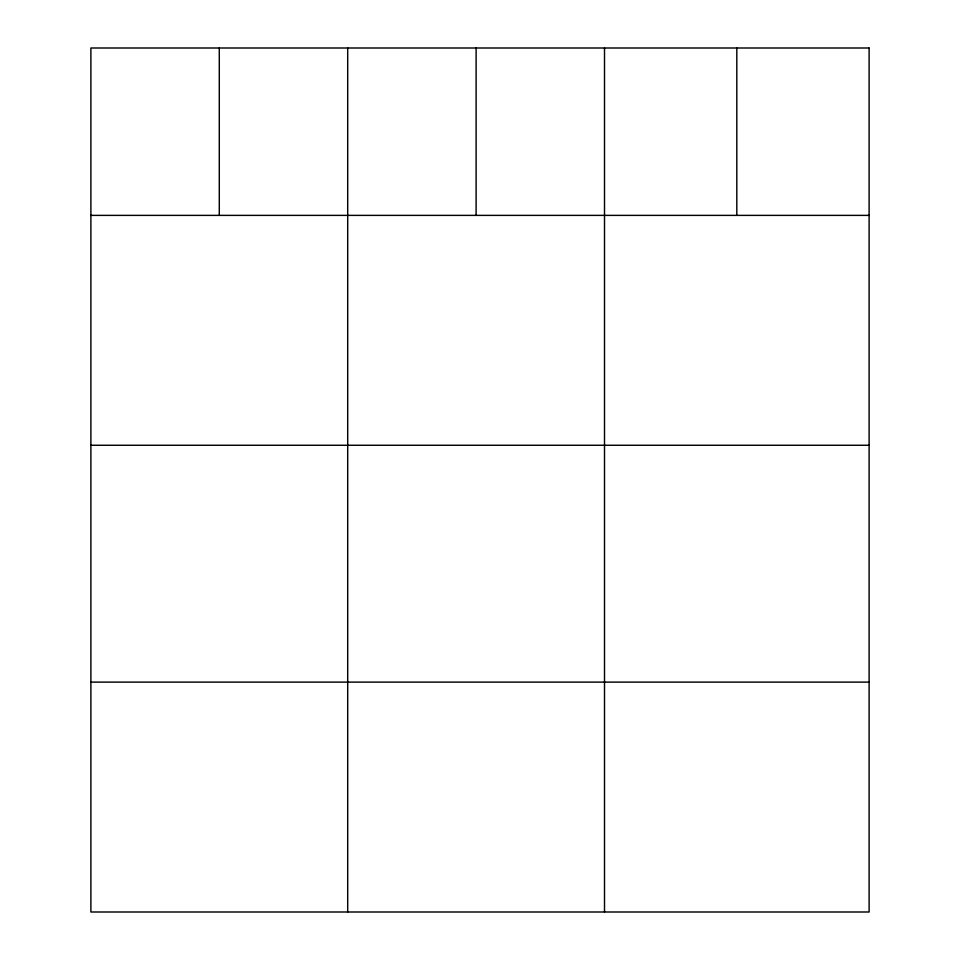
<?xml version="1.0" encoding="UTF-8"?>
<svg xmlns="http://www.w3.org/2000/svg" width="960" height="960" viewBox="0 0 960 960"><rect width="100%" height="100%" fill="white"/><g stroke="black" fill="none" stroke-linecap="round" stroke-linejoin="round"><path stroke-width="1.44" d="M90.888 215.376L869.112 215.376M90.888 445.26L869.112 445.26M90.888 682.116L869.112 682.116M736.812 48L736.812 215.376M604.512 48L604.512 912M476.112 48L476.112 215.376M347.7 48L347.7 912M219.288 48L219.288 215.376M869.112 48L90.888 48L90.888 912L869.112 912L869.112 48"/></g></svg>
